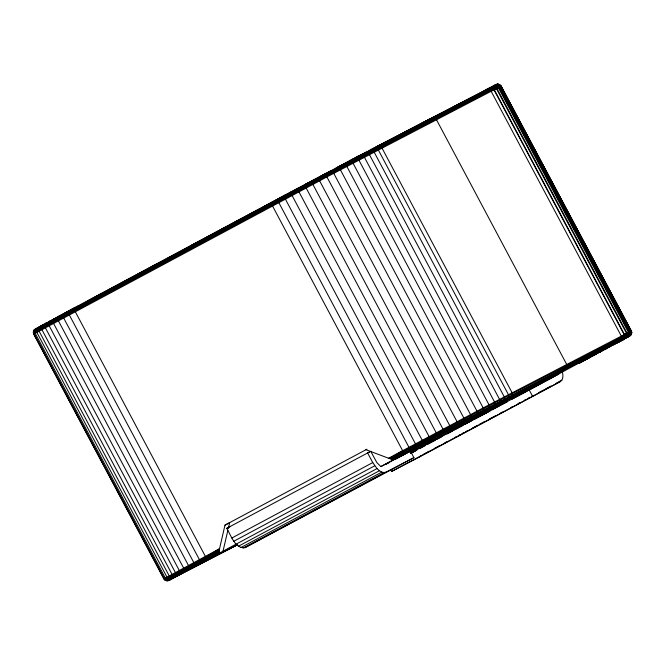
<?xml version="1.0" encoding="UTF-8"?>
<svg xmlns="http://www.w3.org/2000/svg" width="665" height="665" viewBox="0 0 665 665"><rect width="100%" height="100%" fill="white"/><g stroke="black" fill="none" stroke-linecap="round" stroke-linejoin="round"><path stroke-width="1" d="M365.9 449.698L389.482 458.576L394.295 459.274L464.71 421.818L464.926 421.136L463.887 418.102L333.722 173.299L331.12 170.572M464.885 421.577L498.999 403.722L500.138 401.901L499.964 400.131L368.917 153.665L366.066 152.268L304.42 184.754L437.894 435.908L620.162 340.738L621.659 338.726L621.268 336.008L491.111 91.205L489.872 89.8L488.218 89.168L486.572 89.492L373.88 148.046L487.362 89.21M500.18 85.635C496.813 82.46 492.632 87.215 489.307 88.079L491.876 87.913L493.945 89.733L624.111 334.537L624.46 337.271L622.889 339.325L629.788 335.858L628.267 336.781L631.201 334.578L621.343 339.549M490.404 87.639L486.572 89.492C488.7 87.713 492.665 86.442 494.236 89.584L624.402 334.387C626.122 337.438 622.881 340.064 620.162 340.738M497.487 84.563L498.035 84.189L491.601 86.899L494.245 86.699L496.339 88.503L626.505 333.298C628.625 341.735 612.756 342.234 609.024 347.263L614.019 344.029M237.563 544.793L169.7 579.98L166.167 580.612L164.571 579.606L33.857 334.029C31.878 328.552 39.867 327.213 43.017 324.761C40.415 326.548 34.68 327.995 36.799 332.276L166.957 577.079L169.076 578.874L171.769 578.658L377.013 468.584C379.291 470.795 382.45 473.48 385.841 472.225L413.913 457.636L410.488 451.194L380.854 466.589L376.864 462.574L370.729 451.294L367.612 452.915L372.749 462.582L377.013 468.584M176.017 576.239L167.106 580.769L165.128 580.262L163.839 578.883L33.674 334.079L33.25 332.242L33.799 330.43L338.327 167.306L491.285 87.581L497.894 84.247L499.008 84.355L325.501 174.745L33.832 331.029L34.106 333.805L164.272 578.6C165.876 581.651 169.666 580.395 171.769 578.658M630.171 335.584L631.75 332.774L631.326 330.929L501.161 86.134L498.833 84.405M451.485 428.834L317.895 177.588M584.277 360.147L532.79 388.061M366.914 449.224L224.978 525.142L219.184 550.271L219.167 552.158L219.907 552.715M223.024 551.094L227.829 530.537M228.286 528.584L229.658 522.715L224.978 525.142M278.369 198.652L277.945 200.074L278.776 202.542L409.424 448.152L410.529 449.424L411.959 449.889L431.311 439.565L429.091 436.589L298.934 191.786L297.721 188.32L75.045 307.504L45.586 323.498L44.788 324.986L44.846 326.806L175.352 572.482L177.372 574.336L179.824 574.252M390.671 469.889L391.527 471.502L419.598 456.913L560.52 381.469C563.479 379.424 563.047 375.318 562.499 372.217M578.683 363.539L594.036 354.778M483.58 411.693L483.796 409.64L483.164 407.911L352.999 163.108L351.303 161.096L349.624 160.789L335.576 168.378M624.127 338.103L629.772 335.226L630.304 333.431L629.871 331.594L499.706 86.791L498.426 85.411L495.708 84.929M629.339 336.049L631.102 333.905L630.827 331.128L500.662 86.325L326.897 176.923L33.857 334.029M630.62 334.944L631.75 332.774L624.576 336.357M595.707 354.42L596.38 353.522M458.152 425.292L457.055 421.718L326.897 176.923L324.562 174.047M494.81 85.469L497.088 84.28L485.176 90.756L485.949 90.49M33.516 333.14L326.432 176.1L500.612 85.353L631.26 330.979C632.897 334.861 628.442 336.739 625.632 337.911L630.595 335.31L625.399 338.252M631.592 331.877L504.61 397.695L389.482 458.576L402.649 450.712L483.164 407.911L631.326 330.929L630.728 331.303M392.317 459.241L500.138 401.901L631.592 333.714L631.002 334.079L631.717 332.758L626.954 335.127M631.135 334.628L629.772 335.226M595.549 354.37L595.15 354.719L601.916 350.546M611.817 345.218L606.189 348.793L607.07 347.778M609.971 346.216L600.071 352.076L606.704 348.377M291.112 191.844L292.051 195.46L422.209 440.255L424.702 443.081M49.966 320.987L48.628 322.899L49.077 325.584L179.234 570.379L181.213 572.257L183.557 572.232M624.917 338.643L616.58 343.182L617.685 342.051L615.491 343.24M619.913 340.846L618.758 342.001L629.647 335.908M629.248 336.224L630.595 335.31L623.196 339.05L621.983 340.247L625.64 338.119M40.59 327.047L41.829 325.833L40.183 326.681M473.646 96.649L472.757 97.023M629.614 335.517L628.417 336.498M629.747 335.434L626.821 337.596L627.561 337.055M34.829 329.433L33.799 330.43L36.6 328.302L34.871 330.43L35.154 333.198L165.311 578.001C168.553 582.748 174.039 577.004 177.638 575.799L237.679 544.602M284.645 195.294L278.086 198.935M471.103 418.435L471.419 417.038L470.546 414.578L340.389 169.775L338.834 167.68L337.512 167.189L344.121 163.831L346.822 166.366L476.988 411.17L477.786 413.672L477.287 415.16M75.045 307.504L49.351 321.453M272.326 201.877L271.727 203.399L272.484 205.909L402.649 450.712L405.459 453.222L411.959 449.889M419.598 456.913L420.978 455.633M258.486 210.123L264.87 206.1M488.833 409.066L489.673 407.404L489.016 404.827L358.851 160.024C356.964 155.56 352.259 159.026 349.624 160.789M69.293 310.588L68.52 312.193L69.21 314.745L199.367 559.548L201.104 561.551L202.359 561.967M494.112 406.29L495.101 404.544L494.511 401.934L364.345 157.131C362.45 152.867 357.795 156.042 355.243 157.829M63.865 313.498L62.934 315.193L63.557 317.779L194.23 563.38L196.217 564.843L197.455 564.743L219.325 552.565L166.932 580.811L168.943 580.346L167.879 580.72L197.455 564.743M58.811 316.216L57.739 317.986L58.287 320.613L188.453 565.408L189.608 566.863L191.761 567.652M503.463 401.386L620.836 340.239M54.173 318.718L52.951 320.563L53.449 323.215L183.615 568.018L185.535 569.922L187.754 569.963M613.587 344.67L612.989 345.127L617.211 342.708M507.47 399.291L508.858 397.338L508.426 394.636L378.269 149.841C376.481 146.184 372.267 148.436 369.873 150.14L372.151 150.132L374.087 152.019L504.253 396.822L504.735 399.49L504.053 400.929L499.54 403.289M510.986 397.462L512.482 395.451L512.092 392.724L381.934 147.929L379.898 146.092L377.404 146.217M45.586 323.498L46.242 323.007C43.549 323.88 40.033 326.316 41.837 329.516L172.002 574.311L174.055 576.139L176.607 576.006M619.78 341.444L620.445 340.954L615.034 344.021L616.106 342.907L614.394 343.83M625.183 338.136L625.915 337.612L623.172 339.175M622.565 339.931L623.263 339.424M40.324 326.232L38.703 328.302L39.027 331.045L169.193 575.848L171.287 577.661L173.914 577.478M627.544 336.939L629.256 334.811L628.957 332.051L498.8 87.248C496.647 83.424 492.2 86.433 489.581 87.938M627.037 337.197L628.724 335.085L628.425 332.317L498.26 87.522L496.14 85.727L493.447 85.951L496.198 84.613L493.231 86.35L497.121 84.289L493.962 85.694M37.44 327.953L38.179 327.421M34.405 329.699L36.109 328.743L35.187 329.142L35.602 328.876M628.89 336.266L630.636 334.129L630.354 331.353L500.196 86.55L498.908 85.17L497.121 84.613M473.538 96.716L471.951 97.431M33.832 331.029L33.408 331.303L34.364 330.887M491.003 87.73L497.578 84.389L498.974 84.347L491.876 87.913M163.839 578.883L219.45 548.791L205.859 557.145L164.571 579.606M168.769 580.387L169.184 580.121M630.894 331.212L631.326 330.929L624.111 334.537M631.226 332.101L631.659 331.827L631.683 332.824M631.168 333.988L631.592 333.714L621.659 338.726M630.769 334.852L631.201 334.578M498.418 84.721L498.941 84.405M165.302 580.212L206.424 557.844L219.184 550.271L205.859 557.145L205.36 556.339L75.195 311.536L74.497 308.344L285.734 194.878M581.335 361.378L579.656 362.359L581.509 361.419M166.167 580.612L219.101 551.368L206.424 557.844L205.859 557.145M403.14 451.518L390.488 458.875L624.859 336.207M207.031 558.376L207.621 558.725L219.167 552.158L207.031 558.376L206.424 557.844M492.05 86.666L494.702 86.458L496.805 88.262L626.97 333.065C628.334 335.476 626.438 338.211 623.87 338.66L499.93 402.674L393.788 459.332L405.459 453.222M403.713 452.208L391.419 459.091L404.312 452.749L393.115 459.324L404.91 453.098M586.056 359.158L590.503 356.664L586.006 359.042M469.789 98.811L471.676 97.763L470.064 98.661M140.839 272.958L142.451 272.068M491.327 87.398L487.678 89.551M490.579 87.963L492.167 87.098L491.086 87.531M488.276 89.068L486.19 90.207L486.98 89.933M620.736 340.397L623.196 339.05M67.099 311.976L57.714 317.188L58.279 316.931M265.692 205.66L267.33 204.77M596.114 354.071L578.883 363.373L601.601 351.128M67.98 311.503L69.742 310.547M134.288 276.008L117.88 284.828M163.665 260.555L166.092 259.25M268.153 204.321L276.15 200.015M70.623 310.073L79.044 305.543M135.095 275.576L156.957 263.806M167.771 258.344L172.127 256M173.806 255.094L179.483 252.043M603.205 349.857L605.566 348.585L604.709 349.591L611.401 345.85M606.447 348.111L610.237 346.074M186.333 248.361L193.532 244.504M413.913 457.636L244.919 547.669C234.687 548.825 231.021 534.984 226.69 528.367L369.815 451.784M231.836 538.027L372.749 462.582M388.551 458.252L402.649 450.712M233.814 541.252L374.736 465.799M219.525 552.756L207.621 558.725M380.854 466.589L405.916 453.123L394.295 459.274L397.761 457.537M385.783 464.419L389.441 462.466M395.85 459.033L410.488 451.194M237.58 544.71L227.738 549.365M410.255 452.258L565.574 369.1L566.755 367.911L567.162 366.182L566.68 364.37L435.982 118.786L434.486 117.73L431.992 117.855L392.89 138.478M410.978 452.807L558.65 374.212M597.17 353.098L600.329 351.394M410.837 453.355L416.847 450.139L410.554 453.397M419.939 448.484L425.401 445.558M427.221 444.586L435.409 440.197M437.229 439.224L441.776 436.789M447.196 433.946L452.699 430.945M454.519 429.964L462.707 425.583M464.527 424.611L472.724 420.222M474.544 419.249L490.205 410.92M491.834 409.989L501.186 405.043M501.842 404.628L507.595 401.61M511.859 399.266L518.575 395.733M519.132 395.367L524.976 392.308M525.508 391.959L527.328 390.987M529.149 390.014L532.299 388.385M238.502 546.189L379.424 470.737M240.888 547.561L381.801 472.117M243.074 548.068L383.988 472.624M244.919 547.669L385.841 472.225M423.73 454.17L429.216 451.227M434.711 448.285L439.282 445.841M444.769 442.898L446.606 441.917M454.835 437.512L456.672 436.531M458.501 435.55L460.33 434.569M462.158 433.588L463.987 432.607M465.816 431.627L467.645 430.654M472.225 428.202L477.711 425.259M479.548 424.278L485.034 421.344M489.606 418.892L495.101 415.949M500.587 413.015L502.424 412.034M510.654 407.628L512.482 406.648M517.977 403.705L519.806 402.724M524.386 400.272L526.215 399.299M528.043 398.318L529.872 397.338M531.701 396.357L533.53 395.376M539.024 392.433L543.596 389.989M545.425 389.008L550.919 386.066M555.491 383.622L561.9 380.189M391.527 471.502L560.52 381.469M191.254 245.427L210.074 235.368M88.944 300.239L117.073 285.26M210.963 234.895L228.777 225.385M229.674 224.911L238.768 220.065M212.384 234.413L216.84 232.027M222.334 229.101L224.163 228.12M225.078 227.629L226.757 226.732M230.963 224.487L245.493 216.748M297.654 188.494L324.786 174.072M307.829 183.091L284.429 195.543L284.903 198.203L415.475 443.854L416.988 445.974L418.235 446.539M239.683 219.575L259.924 208.802M250.68 213.98L256.781 210.739M259.392 209.342L264.637 206.557M268.128 204.695L274.238 201.453M319.308 176.99L331.411 170.556M289.84 193.174L293.282 191.345M443.38 112.393L436.174 116.076M362.142 154.654L366.731 152.235M368.568 151.263L370.405 150.298M371.278 149.833L373.032 148.91M374.786 147.987L392.001 138.943M451.444 108.137L455.4 106.051M448.052 109.925L452.383 107.639M442.724 112.734L448.443 109.717M360.521 155.053L370.58 149.908M345.035 163.391L360.122 155.519M457.52 104.937L470.163 98.345M453.173 107.223L458.135 104.621M459.05 104.139L462.35 102.41M578.941 363.14L590.304 357.188M63.616 314.204L66.533 312.683M489.872 89.8L499.872 84.754L325.958 175.361L33.425 332.192M491.111 91.205L501.161 86.134L500.662 86.325M47.564 322.858L49.385 321.91M226.69 528.367L229.816 526.746M621.617 336.889L631.625 331.81M410.288 452.416L488.193 411.934M178.602 574.893L176.782 575.84L178.428 575.516M189.525 569.223L191.345 568.276M193.158 567.328L200.439 563.546M204.986 561.185L213.174 556.929M224.097 551.26L225.917 550.312M421.244 123.682L428.933 119.725M490.122 87.78L492.441 86.591M493.405 88.952L500.579 85.344M41.13 326.349L37.456 328.069M469.897 98.478L471.56 97.63M429.681 119.343L434.345 116.982M360.812 155.161L363.472 153.864M35.345 329.291L36.7 328.618M168.819 580.312L171.038 579.315M169.7 579.98L167.879 580.72M497.578 84.389L498.035 84.189L496.946 84.339M495.658 84.979L496.547 84.646M494.835 85.253L496.697 84.555M495.749 84.812L497.121 84.289M494.677 85.544L496.622 85.062M172.95 578.342L171.196 578.725M175.419 577.07L173.715 577.428M365.409 152.484L366.066 152.268M475.433 96.026L476.107 95.81M497.894 84.247L496.639 84.48M495.558 85.22L496.489 85.137M170.174 579.639L168.328 579.548M495.009 85.96L491.925 87.231L492.823 87.173M489.199 88.719L490.072 88.669M499.698 84.796L500.986 86.176L631.143 330.979M311.162 181.163L444.752 432.408M500.113 85.552L500.728 86.408M529.016 389.607L532.441 396.049M219.708 552.781L208.17 558.849L219.708 552.781"/></g></svg>
